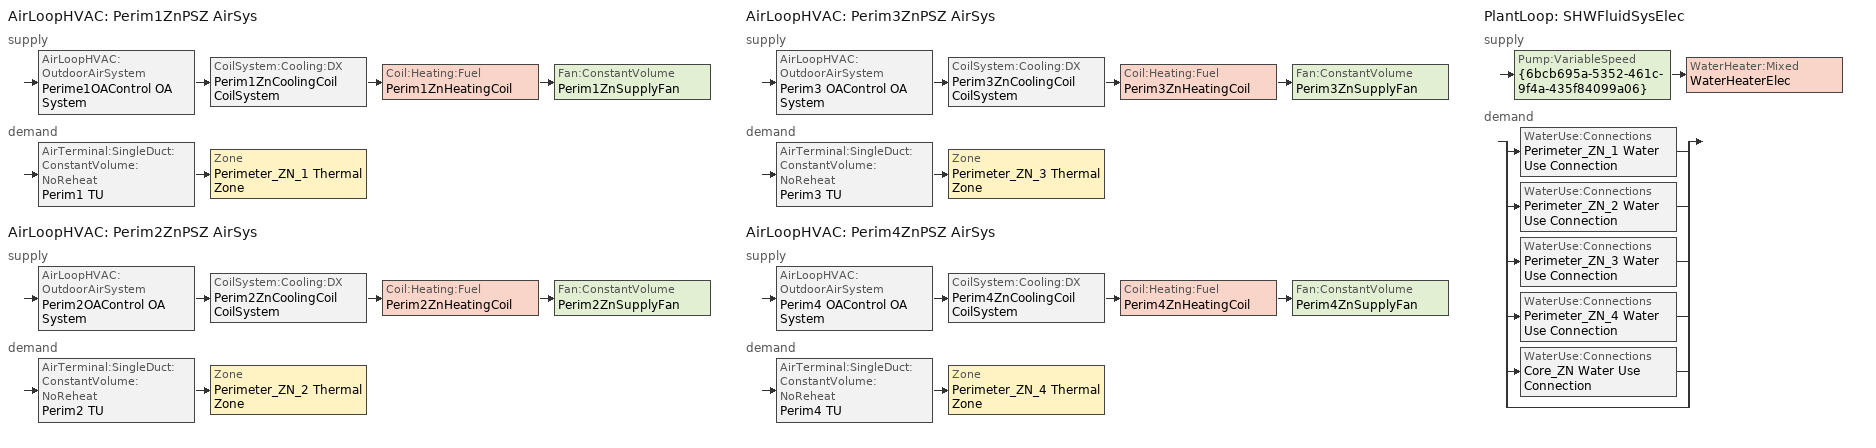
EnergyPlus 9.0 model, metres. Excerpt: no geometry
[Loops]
AirLoopHVAC 'Perim1ZnPSZ AirSys'
 supply: AirLoopHVAC:OutdoorAirSystem 'Perime1OAControl OA System' > CoilSystem:Cooling:DX 'Perim1ZnCoolingCoil CoilSystem' > Coil:Heating:Fuel 'Perim1ZnHeatingCoil' > Fan:ConstantVolume 'Perim1ZnSupplyFan'
 demand: AirTerminal:SingleDuct:ConstantVolume:NoReheat 'Perim1 TU' > Zone 'Perimeter_ZN_1 Thermal Zone'
AirLoopHVAC 'Perim2ZnPSZ AirSys'
 supply: AirLoopHVAC:OutdoorAirSystem 'Perim2OAControl OA System' > CoilSystem:Cooling:DX 'Perim2ZnCoolingCoil CoilSystem' > Coil:Heating:Fuel 'Perim2ZnHeatingCoil' > Fan:ConstantVolume 'Perim2ZnSupplyFan'
 demand: AirTerminal:SingleDuct:ConstantVolume:NoReheat 'Perim2 TU' > Zone 'Perimeter_ZN_2 Thermal Zone'
AirLoopHVAC 'Perim3ZnPSZ AirSys'
 supply: AirLoopHVAC:OutdoorAirSystem 'Perim3 OAControl OA System' > CoilSystem:Cooling:DX 'Perim3ZnCoolingCoil CoilSystem' > Coil:Heating:Fuel 'Perim3ZnHeatingCoil' > Fan:ConstantVolume 'Perim3ZnSupplyFan'
 demand: AirTerminal:SingleDuct:ConstantVolume:NoReheat 'Perim3 TU' > Zone 'Perimeter_ZN_3 Thermal Zone'
AirLoopHVAC 'Perim4ZnPSZ AirSys'
 supply: AirLoopHVAC:OutdoorAirSystem 'Perim4 OAControl OA System' > CoilSystem:Cooling:DX 'Perim4ZnCoolingCoil CoilSystem' > Coil:Heating:Fuel 'Perim4ZnHeatingCoil' > Fan:ConstantVolume 'Perim4ZnSupplyFan'
 demand: AirTerminal:SingleDuct:ConstantVolume:NoReheat 'Perim4 TU' > Zone 'Perimeter_ZN_4 Thermal Zone'
PlantLoop 'SHWFluidSysElec'
 supply: Pump:VariableSpeed '{6bcb695a-5352-461c-9f4a-435f84099a06}' > WaterHeater:Mixed 'WaterHeaterElec'
 demand: split
  | WaterUse:Connections 'Perimeter_ZN_1 Water Use Connection'
  | WaterUse:Connections 'Perimeter_ZN_2 Water Use Connection'
  | WaterUse:Connections 'Perimeter_ZN_3 Water Use Connection'
  | WaterUse:Connections 'Perimeter_ZN_4 Water Use Connection'
  | WaterUse:Connections 'Core_ZN Water Use Connection'
  | bypass
[ZoneControl:Thermostat] Control Object Type 1=ThermostatSetpoint:DualSetpoint
Name | Zone or ZoneList | Control Type Schedule | Control Name 1
Perimeter_ZN_1 Thermal Zone Thermostat | Perimeter_ZN_1 Thermal Zone | Perimeter_ZN_1 Thermal Zone Thermostat Schedule | Perimeter_ZN_1 Thermal Zone Thermostat
Perimeter_ZN_2 Thermal Zone Thermostat | Perimeter_ZN_2 Thermal Zone | Perimeter_ZN_2 Thermal Zone Thermostat Schedule | Perimeter_ZN_2 Thermal Zone Thermostat
Perimeter_ZN_3 Thermal Zone Thermostat | Perimeter_ZN_3 Thermal Zone | Perimeter_ZN_3 Thermal Zone Thermostat Schedule | Perimeter_ZN_3 Thermal Zone Thermostat
Perimeter_ZN_4 Thermal Zone Thermostat | Perimeter_ZN_4 Thermal Zone | Perimeter_ZN_4 Thermal Zone Thermostat Schedule | Perimeter_ZN_4 Thermal Zone Thermostat
[ThermostatSetpoint:DualSetpoint] Heating Setpoint Temperature Schedule=OfficeHtgSetpt; Cooling Setpoint Temperature Schedule=OfficeClgSetpt
Perimeter_ZN_1 Thermal Zone Thermostat; Perimeter_ZN_2 Thermal Zone Thermostat; Perimeter_ZN_3 Thermal Zone Thermostat; Perimeter_ZN_4 Thermal Zone Thermostat
[Coil:Cooling:DX:SingleSpeed] Availability Schedule=Always On Discrete; Gross Rated Total Cooling Capacity {W}=Autosize; Gross Rated Sensible Heat Ratio=Autosize; Gross Rated Cooling COP {W/W}=3.84759; Rated Air Flow Rate {m3/s}=Autosize; Rated Evaporator Fan Power Per Volume Flow Rate {W/(m3/s)}=773.3; Total Cooling Capacity Function of Temperature Curve=CoilClgDXQRatio_fTwbToadbSI; Total Cooling Capacity Function of Flow Fraction Curve=CoilClgDXSnglQRatio_fCFMRatio; Energy Input Ratio Function of Flow Fraction Curve=CoilClgDXSnglEIRRatio_fCFMRatio; Part Load Fraction Correlation Curve=CoilClgDXSEEREIRRatio_fQFrac; Condenser Type=AirCooled; Evaporative Condenser Effectiveness=0; Evaporative Condenser Air Flow Rate {m3/s}=Autosize; Evaporative Condenser Pump Rated Power Consumption {W}=Autosize; Crankcase Heater Capacity {W}=0; Maximum Outdoor Dry-Bulb Temperature for Crankcase Heater Operation {C}=0; Basin Heater Capacity {W/K}=0; Basin Heater Setpoint Temperature {C}=10
Name | Energy Input Ratio Function of Temperature Curve
Perim1ZnCoolingCoil | CoilClgDXSEEREIR_fTwbToadbSI
Perim2ZnCoolingCoil | CoilClgDXSEEREIR_fTwbToadbSI-2
Perim3ZnCoolingCoil | CoilClgDXSEEREIR_fTwbToadbSI-3
Perim4ZnCoolingCoil | CoilClgDXSEEREIR_fTwbToadbSI-4
[Zone equipment]
Perimeter_ZN_1 Thermal Zone: Perim1 TU
Perimeter_ZN_2 Thermal Zone: Perim2 TU
Perimeter_ZN_3 Thermal Zone: Perim3 TU
Perimeter_ZN_4 Thermal Zone: Perim4 TU
[Sizing:Zone] Zone Cooling Design Supply Air Temperature Input Method=TemperatureDifference; Zone Cooling Design Supply Air Temperature {C}=14; Zone Cooling Design Supply Air Temperature Difference {deltaC}=11.1111; Zone Heating Design Supply Air Temperature Input Method=TemperatureDifference; Zone Heating Design Supply Air Temperature {C}=40; Zone Heating Design Supply Air Temperature Difference {deltaC}=13.8889; Zone Cooling Design Supply Air Humidity Ratio {kgWater/kgDryAir}=0.0085; Zone Heating Design Supply Air Humidity Ratio {kgWater/kgDryAir}=0.008; Zone Heating Sizing Factor=1; Zone Cooling Sizing Factor=1; Cooling Design Air Flow Method=DesignDay; Cooling Design Air Flow Rate {m3/s}=0; Cooling Minimum Air Flow per Zone Floor Area {m3/s-m2}=0; Cooling Minimum Air Flow {m3/s}=0; Cooling Minimum Air Flow Fraction=0; Heating Design Air Flow Method=DesignDayWithLimit; Heating Design Air Flow Rate {m3/s}=0; Heating Maximum Air Flow per Zone Floor Area {m3/s-m2}=0; Heating Maximum Air Flow {m3/s}=0; Heating Maximum Air Flow Fraction=1; Account for Dedicated Outdoor Air System=No
Name | Design Specification Outdoor Air Object | Design Specification Zone Air Distribution Object
Perimeter_ZN_1 Thermal Zone | Perimeter_ZN_1 Thermal Zone Design Specification Outdoor Air | Perimeter_ZN_1 Thermal Zone Design Spec Zone Air Dist
Perimeter_ZN_2 Thermal Zone | Perimeter_ZN_2 Thermal Zone Design Specification Outdoor Air | Perimeter_ZN_2 Thermal Zone Design Spec Zone Air Dist
Perimeter_ZN_3 Thermal Zone | Perimeter_ZN_3 Thermal Zone Design Specification Outdoor Air | Perimeter_ZN_3 Thermal Zone Design Spec Zone Air Dist
Perimeter_ZN_4 Thermal Zone | Perimeter_ZN_4 Thermal Zone Design Specification Outdoor Air | Perimeter_ZN_4 Thermal Zone Design Spec Zone Air Dist
[DesignSpecification:ZoneAirDistribution] Zone Air Distribution Effectiveness in Cooling Mode=1; Zone Air Distribution Effectiveness in Heating Mode=1
Perimeter_ZN_1 Thermal Zone Design Spec Zone Air Dist; Perimeter_ZN_2 Thermal Zone Design Spec Zone Air Dist; Perimeter_ZN_3 Thermal Zone Design Spec Zone Air Dist; Perimeter_ZN_4 Thermal Zone Design Spec Zone Air Dist
[DesignSpecification:OutdoorAir] Outdoor Air Method=Maximum; Outdoor Air Flow per Person {m3/s-person}=0; Outdoor Air Flow per Zone Floor Area {m3/s-m2}=0.000762; Outdoor Air Flow per Zone {m3/s}=0; Outdoor Air Flow Air Changes per Hour {1/hr}=0
Perimeter_ZN_1 Thermal Zone Design Specification Outdoor Air; Perimeter_ZN_2 Thermal Zone Design Specification Outdoor Air; Perimeter_ZN_3 Thermal Zone Design Specification Outdoor Air; Perimeter_ZN_4 Thermal Zone Design Specification Outdoor Air
[AirTerminal:SingleDuct:ConstantVolume:NoReheat] Availability Schedule=Always On; Maximum Air Flow Rate {m3/s}=AutoSize
Perim1 TU; Perim2 TU; Perim3 TU; Perim4 TU
[Controller:MechanicalVentilation] Demand Controlled Ventilation=No; System Outdoor Air Method=ZoneSum
Name | Availability Schedule | Zone Name 1 | Design Specification Outdoor Air Object Name 1 | Design Specification Zone Air Distribution Object Name 1
Perime1OAControl Mech Vent Controller | Perime1OAControl Schedule | Perimeter_ZN_1 Thermal Zone | Perimeter_ZN_1 Thermal Zone Design Specification Outdoor Air | Perimeter_ZN_1 Thermal Zone Design Spec Zone Air Dist
Perim2OAControl Mech Vent Controller | Perim2OAControl Schedule | Perimeter_ZN_2 Thermal Zone | Perimeter_ZN_2 Thermal Zone Design Specification Outdoor Air | Perimeter_ZN_2 Thermal Zone Design Spec Zone Air Dist
Perim3 OAControl Mech Vent Controller | Perim3 OAControl Schedule | Perimeter_ZN_3 Thermal Zone | Perimeter_ZN_3 Thermal Zone Design Specification Outdoor Air | Perimeter_ZN_3 Thermal Zone Design Spec Zone Air Dist
Perim4 OAControl Mech Vent Controller | Perim4 OAControl Schedule | Perimeter_ZN_4 Thermal Zone | Perimeter_ZN_4 Thermal Zone Design Specification Outdoor Air | Perimeter_ZN_4 Thermal Zone Design Spec Zone Air Dist
[AirLoopHVAC] Design Supply Air Flow Rate {m3/s}=AutoSize
Perim1ZnPSZ AirSys; Perim2ZnPSZ AirSys; Perim3ZnPSZ AirSys; Perim4ZnPSZ AirSys
[Sizing:System] Type of Load to Size On=Sensible; Design Outdoor Air Flow Rate {m3/s}=Autosize; Central Heating Maximum System Air Flow Ratio=1; Preheat Design Temperature {C}=5.68434e-14; Preheat Design Humidity Ratio {kgWater/kgDryAir}=0; Precool Design Temperature {C}=5.68434e-14; Precool Design Humidity Ratio {kgWater/kgDryAir}=0; Central Cooling Design Supply Air Temperature {C}=12.7778; Central Heating Design Supply Air Temperature {C}=35; Type of Zone Sum to Use=NonCoincident; 100% Outdoor Air in Cooling=No; 100% Outdoor Air in Heating=No; Central Cooling Design Supply Air Humidity Ratio {kgWater/kgDryAir}=0.0085; Central Heating Design Supply Air Humidity Ratio {kgWater/kgDryAir}=0.008; Cooling Supply Air Flow Rate Method=DesignDay; Cooling Supply Air Flow Rate {m3/s}=0; Cooling Supply Air Flow Rate Per Floor Area {m3/s-m2}=0.00996765; Cooling Fraction of Autosized Cooling Supply Air Flow Rate=1; Cooling Supply Air Flow Rate Per Unit Cooling Capacity {m3/s-W}=3.94755e-05; Heating Supply Air Flow Rate Method=DesignDay; Heating Supply Air Flow Rate {m3/s}=0; Heating Supply Air Flow Rate Per Floor Area {m3/s-m2}=0.00996765; Heating Fraction of Autosized Heating Supply Air Flow Rate=1; Heating Fraction of Autosized Cooling Supply Air Flow Rate=1; Heating Supply Air Flow Rate Per Unit Heating Capacity {m3/s-W}=3.15882e-05; System Outdoor Air Method=ZoneSum; Zone Maximum Outdoor Air Fraction=1; Cooling Design Capacity Method=CoolingDesignCapacity; Cooling Design Capacity {W}=Autosize; Cooling Design Capacity Per Floor Area {W/m2}=234.7; Fraction of Autosized Cooling Design Capacity=1; Heating Design Capacity Method=HeatingDesignCapacity; Heating Design Capacity {W}=Autosize; Heating Design Capacity Per Floor Area {W/m2}=157; Fraction of Autosized Heating Design Capacity=1; Central Cooling Capacity Control Method=OnOff
Perim1ZnPSZ AirSys; Perim2ZnPSZ AirSys; Perim3ZnPSZ AirSys; Perim4ZnPSZ AirSys
[AvailabilityManager:NightCycle] Applicability Schedule=Always On Discrete; Fan Schedule=OfficeHVACAvail; Control Type=CycleOnControlZone; Thermostat Tolerance {deltaC}=1.11111; Cycling Run Time Control Type=ThermostatWithMinimumRunTime; Cycling Run Time {s}=900
Name | Control Zone or Zone List
Availability Manager Night Cycle 1 | Perimeter_ZN_1 Thermal Zone
Availability Manager Night Cycle 2 | Perimeter_ZN_2 Thermal Zone
Availability Manager Night Cycle 3 | Perimeter_ZN_3 Thermal Zone
Availability Manager Night Cycle 4 | Perimeter_ZN_4 Thermal Zone
[Controller:OutdoorAir] Minimum Outdoor Air Flow Rate {m3/s}=0; Maximum Outdoor Air Flow Rate {m3/s}=Autosize; Economizer Control Type=NoEconomizer; Economizer Control Action Type=ModulateFlow; Economizer Maximum Limit Enthalpy {J/kg}=64000; Lockout Type=NoLockout; Minimum Limit Type=FixedMinimum; High Humidity Control=No; Control High Indoor Humidity Based on Outdoor Humidity Ratio=Yes; Heat Recovery Bypass Control Type=BypassWhenWithinEconomizerLimits
Name | Minimum Outdoor Air Schedule | Mechanical Ventilation Controller
Perime1OAControl | Perime1OAControl Schedule | Perime1OAControl Mech Vent Controller
Perim2OAControl | Perim2OAControl Schedule | Perim2OAControl Mech Vent Controller
Perim3 OAControl | Perim3 OAControl Schedule | Perim3 OAControl Mech Vent Controller
Perim4 OAControl | Perim4 OAControl Schedule | Perim4 OAControl Mech Vent Controller
[SetpointManager:MixedAir] Control Variable=Temperature
Name | Setpoint Node or NodeList
Perime1OAControl OA System Mixed Air Node OS Default SPM | Perime1OAControl OA System Mixed Air Node
Perim1ZnCoolingCoil Outlet Node OS Default SPM | Perim1ZnCoolingCoil Outlet Node
Perim1ZnHeatingCoil Outlet Node OS Default SPM | Perim1ZnHeatingCoil Outlet Node
Perim2OAControl OA System Mixed Air Node OS Default SPM | Perim2OAControl OA System Mixed Air Node
Perim2ZnCoolingCoil Outlet Node OS Default SPM | Perim2ZnCoolingCoil Outlet Node
Perim2ZnHeatingCoil Outlet Node OS Default SPM | Perim2ZnHeatingCoil Outlet Node
Perim3 OAControl OA System Mixed Air Node OS Default SPM | Perim3 OAControl OA System Mixed Air Node
Perim3ZnCoolingCoil Outlet Node OS Default SPM | Perim3ZnCoolingCoil Outlet Node
Perim3ZnHeatingCoil Outlet Node OS Default SPM | Perim3ZnHeatingCoil Outlet Node
Perim4 OAControl OA System Mixed Air Node OS Default SPM | Perim4 OAControl OA System Mixed Air Node
Perim4ZnCoolingCoil Outlet Node OS Default SPM | Perim4ZnCoolingCoil Outlet Node
Perim4ZnHeatingCoil Outlet Node OS Default SPM | Perim4ZnHeatingCoil Outlet Node
[CoilSystem:Cooling:DX] Availability Schedule=Always On Discrete
Name | Cooling Coil
Perim1ZnCoolingCoil CoilSystem | Perim1ZnCoolingCoil
Perim2ZnCoolingCoil CoilSystem | Perim2ZnCoolingCoil
Perim3ZnCoolingCoil CoilSystem | Perim3ZnCoolingCoil
Perim4ZnCoolingCoil CoilSystem | Perim4ZnCoolingCoil
[Coil:Heating:Fuel] Availability Schedule=Always On; Fuel Type=NaturalGas; Burner Efficiency=0.810316; Nominal Capacity {W}=AutoSize; Parasitic Electric Load {W}=0; Part Load Fraction Correlation Curve=CoilHtgFurnFIRRatio_fQRatio; Parasitic Fuel Load {W}=0
Perim1ZnHeatingCoil; Perim2ZnHeatingCoil; Perim3ZnHeatingCoil; Perim4ZnHeatingCoil
[Fan:ConstantVolume] Availability Schedule=OfficeHVACAvail; Pressure Rise {Pa}=965.748; Maximum Flow Rate {m3/s}=AutoSize; Motor In Airstream Fraction=1
Name | Fan Total Efficiency | Motor Efficiency
Perim1ZnSupplyFan | 0.56225 | 0.865
Perim2ZnSupplyFan; Perim3ZnSupplyFan; Perim4ZnSupplyFan | 0.55575 | 0.855
[SetpointManager:SingleZone:Reheat] Control Variable=Temperature; Minimum Supply Air Temperature {C}=-99; Maximum Supply Air Temperature {C}=99
Name | Control Zone | Setpoint Node or NodeList
Setpoint Manager Single Zone Reheat 1 | Perimeter_ZN_1 Thermal Zone | Perim1ZnSupplyFan Outlet Node
Setpoint Manager Single Zone Reheat 2 | Perimeter_ZN_2 Thermal Zone | Perim2ZnSupplyFan Outlet Node
Setpoint Manager Single Zone Reheat 3 | Perimeter_ZN_3 Thermal Zone | Perim3ZnSupplyFan Outlet Node
Setpoint Manager Single Zone Reheat 4 | Perimeter_ZN_4 Thermal Zone | Perim4ZnSupplyFan Outlet Node
[PlantLoop]
SHWFluidSysElec: Fluid Type=Water; Plant Equipment Operation Scheme=SHWFluidSysElec Operation Schemes; Maximum Loop Temperature {C}=100; Minimum Loop Temperature {C}=0; Maximum Loop Flow Rate {m3/s}=Autosize; Minimum Loop Flow Rate {m3/s}=0; Plant Loop Volume {m3}=Autocalculate; Load Distribution Scheme=Optimal; Plant Loop Demand Calculation Scheme=SingleSetpoint
[Sizing:Plant]
SHWFluidSysElec: Loop Type=Heating; Design Loop Exit Temperature {C}=57.2222; Loop Design Temperature Difference {deltaC}=44.4444; Sizing Option=NonCoincident; Zone Timesteps in Averaging Window=1; Coincident Sizing Factor Mode=None
[Pump:VariableSpeed]
{6bcb695a-5352-461c-9f4a-435f84099a06}: Design Maximum Flow Rate {m3/s}=Autosize; Design Pump Head {Pa}=0; Design Power Consumption {W}=Autosize; Motor Efficiency=0.9; Fraction of Motor Inefficiencies to Fluid Stream=0; Coefficient 1 of the Part Load Performance Curve=0; Coefficient 2 of the Part Load Performance Curve=1; Coefficient 3 of the Part Load Performance Curve=0; Coefficient 4 of the Part Load Performance Curve=0; Design Minimum Flow Rate {m3/s}=0; Pump Control Type=Intermittent; Skin Loss Radiative Fraction=0.5; Design Power Sizing Method=PowerPerFlowPerPressure; Design Electric Power per Unit Flow Rate {W/(m3/s)}=348701.1; Design Shaft Power per Unit Flow Rate per Unit Head=1.28205; Design Minimum Flow Rate Fraction=0
[WaterHeater:Mixed]
WaterHeaterElec: Tank Volume {m3}=0.113562; Setpoint Temperature Schedule=WaterHeaterElec Setpoint Temp; Deadband Temperature Difference {deltaC}=2; Maximum Temperature Limit {C}=82.22; Heater Control Type=Cycle; Heater Maximum Capacity {W}=8743.98; Heater Ignition Minimum Flow Rate {m3/s}=0; Heater Ignition Delay {s}=0; Heater Fuel Type=Electricity; Heater Thermal Efficiency=0.99; Off Cycle Parasitic Fuel Consumption Rate {W}=20; Off Cycle Parasitic Heat Fraction to Tank=0.8; On Cycle Parasitic Fuel Consumption Rate {W}=0; On Cycle Parasitic Heat Fraction to Tank=0; Ambient Temperature Indicator=Schedule; Ambient Temperature Schedule=WaterHeaterElec Ambient Temperature; Off Cycle Loss Coefficient to Ambient Temperature {W/K}=0.686594; Off Cycle Loss Fraction to Zone=1; On Cycle Loss Coefficient to Ambient Temperature {W/K}=6; On Cycle Loss Fraction to Zone=1; Use Side Effectiveness=1; Source Side Effectiveness=1; Use Side Design Flow Rate {m3/s}=Autosize; Source Side Design Flow Rate {m3/s}=Autosize; Indirect Water Heating Recovery Time {hr}=1.5; Source Side Flow Control Mode=IndirectHeatPrimarySetpoint
[WaterUse:Connections]
Name | Water Use Equipment Name 1
Perimeter_ZN_1 Water Use Connection | Perimeter_ZN_1 Water Use Equipment
Perimeter_ZN_2 Water Use Connection | Perimeter_ZN_2 Water Use Equipment
Perimeter_ZN_3 Water Use Connection | Perimeter_ZN_3 Water Use Equipment
Perimeter_ZN_4 Water Use Connection | Perimeter_ZN_4 Water Use Equipment
Core_ZN Water Use Connection | Core_ZN Water Use Equipment
[WaterUse:Equipment] Flow Rate Fraction Schedule=OfficeServiceHotWater
Name | Peak Flow Rate {m3/s} | Target Temperature Schedule
Perimeter_ZN_1 Water Use Equipment | 1.15565e-06 | Perimeter_ZN_1 Target SHW Temp
Perimeter_ZN_2 Water Use Equipment | 6.85549e-07 | Perimeter_ZN_2 Target SHW Temp
Perimeter_ZN_3 Water Use Equipment | 1.15565e-06 | Perimeter_ZN_3 Target SHW Temp
Perimeter_ZN_4 Water Use Equipment | 6.85549e-07 | Perimeter_ZN_4 Target SHW Temp
Core_ZN Water Use Equipment | 1.52448e-06 | Core_ZN Target SHW Temp
[PlantEquipmentOperationSchemes]
SHWFluidSysElec Operation Schemes: Control Scheme Object Type 1=PlantEquipmentOperation:HeatingLoad; Control Scheme Name 1=SHWFluidSysElec Heating Operation Scheme; Control Scheme Schedule Name 1=Always On Discrete
[PlantEquipmentOperation:HeatingLoad]
SHWFluidSysElec Heating Operation Scheme: Load Range Lower Limit 1 {W}=0; Load Range Upper Limit 1 {W}=1000000000; Range Equipment List Name 1=SHWFluidSysElec Heating Equipment List
[PlantEquipmentList]
SHWFluidSysElec Heating Equipment List: WaterHeater:Mixed, WaterHeaterElec
[SetpointManager:Scheduled]
{5cd21ec6-1cd4-470c-99ac-2d027870c7f7}: Control Variable=Temperature; Schedule=SHWFluidSysElec Supply Temp Schedule; Setpoint Node or NodeList=SHWFluidSysElec Supply Mixer Outlet Node
[Schedule:Year]
OfficeHtgSetpt: OfficeHtgSetptWk, 1, 1, 12, 31
OfficeClgSetpt: OfficeClgSetptWk, 1, 1, 12, 31
OfficeHVACAvail: OfficeHVACAvailWk, 1, 1, 12, 31
Always On: Always On Week Rule - Jan1-Dec31, 1, 1, 12, 31
Perime1OAControl Schedule: Perime1OAControl Schedule Week 1, 1, 1, 12, 31
Perim2OAControl Schedule: Perim2OAControl Schedule Week 1, 1, 1, 12, 31
Perim3 OAControl Schedule: Perim3 OAControl Schedule Week 1, 1, 1, 12, 31
Perim4 OAControl Schedule: Perim4 OAControl Schedule Week 1, 1, 1, 12, 31
OfficeServiceHotWater: OfficeServiceHotWaterWk, 1, 1, 12, 31
Core_ZN Target SHW Temp: Core_ZN Target SHW Temp Week Rule - Jan1-Dec31, 1, 1, 12, 31
Perimeter_ZN_1 Target SHW Temp: Perimeter_ZN_1 Target SHW Temp Week Rule - Jan1-Dec31, 1, 1, 12, 31
Perimeter_ZN_2 Target SHW Temp: Perimeter_ZN_2 Target SHW Temp Week Rule - Jan1-Dec31, 1, 1, 12, 31
Perimeter_ZN_3 Target SHW Temp: Perimeter_ZN_3 Target SHW Temp Week Rule - Jan1-Dec31, 1, 1, 12, 31
Perimeter_ZN_4 Target SHW Temp: Perimeter_ZN_4 Target SHW Temp Week Rule - Jan1-Dec31, 1, 1, 12, 31
SHWFluidSysElec Supply Temp Schedule: SHWFluidSysElec Supply Temp Schedule Week Rule - Jan1-Dec31, 1, 1, 12, 31
WaterHeaterElec Ambient Temperature: WaterHeaterElec Ambient Temperature Week Rule - Jan1-Dec31, 1, 1, 12, 31
WaterHeaterElec Setpoint Temp: WaterHeaterElec Setpoint Temp Week Rule - Jan1-Dec31, 1, 1, 12, 31
[Schedule:Week:Daily]
OfficeHtgSetptWk: OfficeHtgSetptSun, OfficeHtgSetptWD, OfficeHtgSetptWD, OfficeHtgSetptWD, OfficeHtgSetptWD, OfficeHtgSetptWD, OfficeHtgSetptSat, OfficeHtgSetptSun, OfficeHtgSetptWD, OfficeHtgSetptWD, OfficeHtgSetptSun, OfficeHtgSetptSun
OfficeClgSetptWk: OfficeClgSetptSun, OfficeClgSetptWD, OfficeClgSetptWD, OfficeClgSetptWD, OfficeClgSetptWD, OfficeClgSetptWD, OfficeClgSetptSat, OfficeClgSetptSun, OfficeClgSetptWD, OfficeClgSetptWD, OfficeClgSetptSun, OfficeClgSetptSun
OfficeHVACAvailWk: OfficeHVACAvailSun, OfficeHVACAvailWD, OfficeHVACAvailWD, OfficeHVACAvailWD, OfficeHVACAvailWD, OfficeHVACAvailWD, OfficeHVACAvailSat, OfficeHVACAvailSun, AllOnHVACAvailDay, AllOnHVACAvailDay, OfficeHVACAvailSun, OfficeHVACAvailSun
Always On Week Rule - Jan1-Dec31: Schedule Day 1, Schedule Day 1, Schedule Day 1, Schedule Day 1, Schedule Day 1, Schedule Day 1, Schedule Day 1, Schedule Day 1, Schedule Day 1, Schedule Day 1, Schedule Day 1, Schedule Day 1
Perime1OAControl Schedule Week 1: Perime1OAControl Schedule Week 1 Sunday, Perime1OAControl Schedule Week 1 Monday, Perime1OAControl Schedule Week 1 Tuesday, Perime1OAControl Schedule Week 1 Wednesday, Perime1OAControl Schedule Week 1 Thursday, Perime1OAControl Schedule Week 1 Friday, Perime1OAControl Schedule Week 1 Saturday, Perime1OAControl Schedule Week 1 Holiday, Perime1OAControl Schedule Week 1 Summer, Perime1OAControl Schedule Week 1 Winter, Perime1OAControl Schedule Week 1 Custom 1, Perime1OAControl Schedule Week 1 Custom 2
Perim2OAControl Schedule Week 1: Perim2OAControl Schedule Week 1 Sunday, Perim2OAControl Schedule Week 1 Monday, Perim2OAControl Schedule Week 1 Tuesday, Perim2OAControl Schedule Week 1 Wednesday, Perim2OAControl Schedule Week 1 Thursday, Perim2OAControl Schedule Week 1 Friday, Perim2OAControl Schedule Week 1 Saturday, Perim2OAControl Schedule Week 1 Holiday, Perim2OAControl Schedule Week 1 Summer, Perim2OAControl Schedule Week 1 Winter, Perim2OAControl Schedule Week 1 Custom 1, Perim2OAControl Schedule Week 1 Custom 2
Perim3 OAControl Schedule Week 1: Perim3 OAControl Schedule Week 1 Sunday, Perim3 OAControl Schedule Week 1 Monday, Perim3 OAControl Schedule Week 1 Tuesday, Perim3 OAControl Schedule Week 1 Wednesday, Perim3 OAControl Schedule Week 1 Thursday, Perim3 OAControl Schedule Week 1 Friday, Perim3 OAControl Schedule Week 1 Saturday, Perim3 OAControl Schedule Week 1 Holiday, Perim3 OAControl Schedule Week 1 Summer, Perim3 OAControl Schedule Week 1 Winter, Perim3 OAControl Schedule Week 1 Custom 1, Perim3 OAControl Schedule Week 1 Custom 2
Perim4 OAControl Schedule Week 1: Perim4 OAControl Schedule Week 1 Sunday, Perim4 OAControl Schedule Week 1 Monday, Perim4 OAControl Schedule Week 1 Tuesday, Perim4 OAControl Schedule Week 1 Wednesday, Perim4 OAControl Schedule Week 1 Thursday, Perim4 OAControl Schedule Week 1 Friday, Perim4 OAControl Schedule Week 1 Saturday, Perim4 OAControl Schedule Week 1 Holiday, Perim4 OAControl Schedule Week 1 Summer, Perim4 OAControl Schedule Week 1 Winter, Perim4 OAControl Schedule Week 1 Custom 1, Perim4 OAControl Schedule Week 1 Custom 2
OfficeServiceHotWaterWk: OfficeServiceHotWaterSun, OfficeServiceHotWaterWD, OfficeServiceHotWaterWD, OfficeServiceHotWaterWD, OfficeServiceHotWaterWD, OfficeServiceHotWaterWD, OfficeServiceHotWaterSat, OfficeServiceHotWaterSun, OnDay, OffDay, OfficeServiceHotWaterSun, OfficeServiceHotWaterSun
Core_ZN Target SHW Temp Week Rule - Jan1-Dec31: {68010e0f-0459-43a8-8732-2a3e0f7bbcfb}, {68010e0f-0459-43a8-8732-2a3e0f7bbcfb}, {68010e0f-0459-43a8-8732-2a3e0f7bbcfb}, {68010e0f-0459-43a8-8732-2a3e0f7bbcfb}, {68010e0f-0459-43a8-8732-2a3e0f7bbcfb}, {68010e0f-0459-43a8-8732-2a3e0f7bbcfb}, {68010e0f-0459-43a8-8732-2a3e0f7bbcfb}, {68010e0f-0459-43a8-8732-2a3e0f7bbcfb}, {68010e0f-0459-43a8-8732-2a3e0f7bbcfb}, {68010e0f-0459-43a8-8732-2a3e0f7bbcfb}, {68010e0f-0459-43a8-8732-2a3e0f7bbcfb}, {68010e0f-0459-43a8-8732-2a3e0f7bbcfb}
Perimeter_ZN_1 Target SHW Temp Week Rule - Jan1-Dec31: {bc43c7ac-691b-4aa9-be5e-67f076605dcc}, {bc43c7ac-691b-4aa9-be5e-67f076605dcc}, {bc43c7ac-691b-4aa9-be5e-67f076605dcc}, {bc43c7ac-691b-4aa9-be5e-67f076605dcc}, {bc43c7ac-691b-4aa9-be5e-67f076605dcc}, {bc43c7ac-691b-4aa9-be5e-67f076605dcc}, {bc43c7ac-691b-4aa9-be5e-67f076605dcc}, {bc43c7ac-691b-4aa9-be5e-67f076605dcc}, {bc43c7ac-691b-4aa9-be5e-67f076605dcc}, {bc43c7ac-691b-4aa9-be5e-67f076605dcc}, {bc43c7ac-691b-4aa9-be5e-67f076605dcc}, {bc43c7ac-691b-4aa9-be5e-67f076605dcc}
Perimeter_ZN_2 Target SHW Temp Week Rule - Jan1-Dec31: {981c0d1d-259a-4a9e-b7e6-fd2574b948b9}, {981c0d1d-259a-4a9e-b7e6-fd2574b948b9}, {981c0d1d-259a-4a9e-b7e6-fd2574b948b9}, {981c0d1d-259a-4a9e-b7e6-fd2574b948b9}, {981c0d1d-259a-4a9e-b7e6-fd2574b948b9}, {981c0d1d-259a-4a9e-b7e6-fd2574b948b9}, {981c0d1d-259a-4a9e-b7e6-fd2574b948b9}, {981c0d1d-259a-4a9e-b7e6-fd2574b948b9}, {981c0d1d-259a-4a9e-b7e6-fd2574b948b9}, {981c0d1d-259a-4a9e-b7e6-fd2574b948b9}, {981c0d1d-259a-4a9e-b7e6-fd2574b948b9}, {981c0d1d-259a-4a9e-b7e6-fd2574b948b9}
Perimeter_ZN_3 Target SHW Temp Week Rule - Jan1-Dec31: {2b197f5d-b791-4f3b-a7ed-ac8296c5d2fc}, {2b197f5d-b791-4f3b-a7ed-ac8296c5d2fc}, {2b197f5d-b791-4f3b-a7ed-ac8296c5d2fc}, {2b197f5d-b791-4f3b-a7ed-ac8296c5d2fc}, {2b197f5d-b791-4f3b-a7ed-ac8296c5d2fc}, {2b197f5d-b791-4f3b-a7ed-ac8296c5d2fc}, {2b197f5d-b791-4f3b-a7ed-ac8296c5d2fc}, {2b197f5d-b791-4f3b-a7ed-ac8296c5d2fc}, {2b197f5d-b791-4f3b-a7ed-ac8296c5d2fc}, {2b197f5d-b791-4f3b-a7ed-ac8296c5d2fc}, {2b197f5d-b791-4f3b-a7ed-ac8296c5d2fc}, {2b197f5d-b791-4f3b-a7ed-ac8296c5d2fc}
Perimeter_ZN_4 Target SHW Temp Week Rule - Jan1-Dec31: {ce4f85a9-ea63-4f67-b4a8-662bb807cb90}, {ce4f85a9-ea63-4f67-b4a8-662bb807cb90}, {ce4f85a9-ea63-4f67-b4a8-662bb807cb90}, {ce4f85a9-ea63-4f67-b4a8-662bb807cb90}, {ce4f85a9-ea63-4f67-b4a8-662bb807cb90}, {ce4f85a9-ea63-4f67-b4a8-662bb807cb90}, {ce4f85a9-ea63-4f67-b4a8-662bb807cb90}, {ce4f85a9-ea63-4f67-b4a8-662bb807cb90}, {ce4f85a9-ea63-4f67-b4a8-662bb807cb90}, {ce4f85a9-ea63-4f67-b4a8-662bb807cb90}, {ce4f85a9-ea63-4f67-b4a8-662bb807cb90}, {ce4f85a9-ea63-4f67-b4a8-662bb807cb90}
SHWFluidSysElec Supply Temp Schedule Week Rule - Jan1-Dec31: {df1d0ee6-5634-495d-93be-dcee74424bbd}, {df1d0ee6-5634-495d-93be-dcee74424bbd}, {df1d0ee6-5634-495d-93be-dcee74424bbd}, {df1d0ee6-5634-495d-93be-dcee74424bbd}, {df1d0ee6-5634-495d-93be-dcee74424bbd}, {df1d0ee6-5634-495d-93be-dcee74424bbd}, {df1d0ee6-5634-495d-93be-dcee74424bbd}, {df1d0ee6-5634-495d-93be-dcee74424bbd}, {df1d0ee6-5634-495d-93be-dcee74424bbd}, {df1d0ee6-5634-495d-93be-dcee74424bbd}, {df1d0ee6-5634-495d-93be-dcee74424bbd}, {df1d0ee6-5634-495d-93be-dcee74424bbd}
WaterHeaterElec Ambient Temperature Week Rule - Jan1-Dec31: {2f9d3d01-d67c-419f-b309-4fb2165354e8}, {2f9d3d01-d67c-419f-b309-4fb2165354e8}, {2f9d3d01-d67c-419f-b309-4fb2165354e8}, {2f9d3d01-d67c-419f-b309-4fb2165354e8}, {2f9d3d01-d67c-419f-b309-4fb2165354e8}, {2f9d3d01-d67c-419f-b309-4fb2165354e8}, {2f9d3d01-d67c-419f-b309-4fb2165354e8}, {2f9d3d01-d67c-419f-b309-4fb2165354e8}, {2f9d3d01-d67c-419f-b309-4fb2165354e8}, {2f9d3d01-d67c-419f-b309-4fb2165354e8}, {2f9d3d01-d67c-419f-b309-4fb2165354e8}, {2f9d3d01-d67c-419f-b309-4fb2165354e8}
WaterHeaterElec Setpoint Temp Week Rule - Jan1-Dec31: {8a8541c5-46b9-44b9-8454-998d6c1bfab1}, {8a8541c5-46b9-44b9-8454-998d6c1bfab1}, {8a8541c5-46b9-44b9-8454-998d6c1bfab1}, {8a8541c5-46b9-44b9-8454-998d6c1bfab1}, {8a8541c5-46b9-44b9-8454-998d6c1bfab1}, {8a8541c5-46b9-44b9-8454-998d6c1bfab1}, {8a8541c5-46b9-44b9-8454-998d6c1bfab1}, {8a8541c5-46b9-44b9-8454-998d6c1bfab1}, {8a8541c5-46b9-44b9-8454-998d6c1bfab1}, {8a8541c5-46b9-44b9-8454-998d6c1bfab1}, {8a8541c5-46b9-44b9-8454-998d6c1bfab1}, {8a8541c5-46b9-44b9-8454-998d6c1bfab1}
[Schedule:Day:Interval]
OnDay; AllOnHVACAvailDay; Perime1OAControl Schedule Week 1 Summer; Perime1OAControl Schedule Week 1 Winter; Perim2OAControl Schedule Week 1 Summer; Perim2OAControl Schedule Week 1 Winter; Perim3 OAControl Schedule Week 1 Summer; Perim3 OAControl Schedule Week 1 Winter; Perim4 OAControl Schedule Week 1 Summer; Perim4 OAControl Schedule Week 1 Winter: No, 01:00, 1, 02:00, 1, 03:00, 1, 04:00, 1, 05:00, 1, 06:00, 1, 07:00, 1, 08:00, 1, 09:00, 1, 10:00, 1, 11:00, 1, 12:00, 1, 13:00, 1, 14:00, 1, 15:00, 1, 16:00, 1, 17:00, 1, 18:00, 1, 19:00, 1, 20:00, 1, 21:00, 1, 22:00, 1, 23:00, 1, 24:00, 1
OffDay: No, 01:00, 0, 02:00, 0, 03:00, 0, 04:00, 0, 05:00, 0, 06:00, 0, 07:00, 0, 08:00, 0, 09:00, 0, 10:00, 0, 11:00, 0, 12:00, 0, 13:00, 0, 14:00, 0, 15:00, 0, 16:00, 0, 17:00, 0, 18:00, 0, 19:00, 0, 20:00, 0, 21:00, 0, 22:00, 0, 23:00, 0, 24:00, 0
OfficeHtgSetptSun: No, 01:00, 15.5556, 02:00, 15.5556, 03:00, 15.5556, 04:00, 15.5556, 05:00, 15.5556, 06:00, 15.5556, 07:00, 15.5556, 08:00, 15.5556, 09:00, 15.5556, 10:00, 15.5556, 11:00, 15.5556, 12:00, 15.5556, 13:00, 15.5556, 14:00, 15.5556, 15:00, 15.5556, 16:00, 15.5556, 17:00, 15.5556, 18:00, 15.5556, 19:00, 15.5556, 20:00, 15.5556, 21:00, 15.5556, 22:00, 15.5556, 23:00, 15.5556, 24:00, 15.5556
OfficeHtgSetptWD: No, 01:00, 15.5556, 02:00, 15.5556, 03:00, 15.5556, 04:00, 15.5556, 05:00, 15.5556, 06:00, 21.1111, 07:00, 21.1111, 08:00, 21.1111, 09:00, 21.1111, 10:00, 21.1111, 11:00, 21.1111, 12:00, 21.1111, 13:00, 21.1111, 14:00, 21.1111, 15:00, 21.1111, 16:00, 21.1111, 17:00, 21.1111, 18:00, 21.1111, 19:00, 21.1111, 20:00, 21.1111, 21:00, 21.1111, 22:00, 21.1111, 23:00, 21.1111, 24:00, 21.1111
OfficeHtgSetptSat: No, 01:00, 15.5556, 02:00, 15.5556, 03:00, 15.5556, 04:00, 15.5556, 05:00, 15.5556, 06:00, 21.1111, 07:00, 21.1111, 08:00, 21.1111, 09:00, 21.1111, 10:00, 21.1111, 11:00, 21.1111, 12:00, 21.1111, 13:00, 21.1111, 14:00, 21.1111, 15:00, 21.1111, 16:00, 21.1111, 17:00, 21.1111, 18:00, 21.1111, 19:00, 21.1111, 20:00, 15.5556, 21:00, 15.5556, 22:00, 15.5556, 23:00, 15.5556, 24:00, 15.5556
OfficeClgSetptSun: No, 01:00, 29.4444, 02:00, 29.4444, 03:00, 29.4444, 04:00, 29.4444, 05:00, 29.4444, 06:00, 29.4444, 07:00, 29.4444, 08:00, 29.4444, 09:00, 29.4444, 10:00, 29.4444, 11:00, 29.4444, 12:00, 29.4444, 13:00, 29.4444, 14:00, 29.4444, 15:00, 29.4444, 16:00, 29.4444, 17:00, 29.4444, 18:00, 29.4444, 19:00, 29.4444, 20:00, 29.4444, 21:00, 29.4444, 22:00, 29.4444, 23:00, 29.4444, 24:00, 29.4444
OfficeClgSetptWD: No, 01:00, 29.4444, 02:00, 29.4444, 03:00, 29.4444, 04:00, 29.4444, 05:00, 29.4444, 06:00, 23.8889, 07:00, 23.8889, 08:00, 23.8889, 09:00, 23.8889, 10:00, 23.8889, 11:00, 23.8889, 12:00, 23.8889, 13:00, 23.8889, 14:00, 23.8889, 15:00, 23.8889, 16:00, 23.8889, 17:00, 23.8889, 18:00, 23.8889, 19:00, 23.8889, 20:00, 23.8889, 21:00, 23.8889, 22:00, 23.8889, 23:00, 23.8889, 24:00, 23.8889
OfficeClgSetptSat: No, 01:00, 29.4444, 02:00, 29.4444, 03:00, 29.4444, 04:00, 29.4444, 05:00, 29.4444, 06:00, 23.8889, 07:00, 23.8889, 08:00, 23.8889, 09:00, 23.8889, 10:00, 23.8889, 11:00, 23.8889, 12:00, 23.8889, 13:00, 23.8889, 14:00, 23.8889, 15:00, 23.8889, 16:00, 23.8889, 17:00, 23.8889, 18:00, 23.8889, 19:00, 23.8889, 20:00, 29.4444, 21:00, 29.4444, 22:00, 29.4444, 23:00, 29.4444, 24:00, 29.4444
OfficeHVACAvailSun; Perime1OAControl Schedule Week 1 Sunday; Perime1OAControl Schedule Week 1 Holiday; Perime1OAControl Schedule Week 1 Custom 1; Perime1OAControl Schedule Week 1 Custom 2; Perim2OAControl Schedule Week 1 Sunday; Perim2OAControl Schedule Week 1 Holiday; Perim2OAControl Schedule Week 1 Custom 1; Perim2OAControl Schedule Week 1 Custom 2; Perim3 OAControl Schedule Week 1 Sunday; Perim3 OAControl Schedule Week 1 Holiday; Perim3 OAControl Schedule Week 1 Custom 1; Perim3 OAControl Schedule Week 1 Custom 2; Perim4 OAControl Schedule Week 1 Sunday; Perim4 OAControl Schedule Week 1 Holiday; Perim4 OAControl Schedule Week 1 Custom 1; Perim4 OAControl Schedule Week 1 Custom 2: No, 01:00, 0, 02:00, 0, 03:00, 0, 04:00, 0, 05:00, 0, 06:00, 1, 07:00, 1, 08:00, 1, 09:00, 1, 10:00, 1, 11:00, 1, 12:00, 1, 13:00, 1, 14:00, 1, 15:00, 1, 16:00, 1, 17:00, 1, 18:00, 1, 19:00, 0, 20:00, 0, 21:00, 0, 22:00, 0, 23:00, 0, 24:00, 0
OfficeHVACAvailWD; Perime1OAControl Schedule Week 1 Monday; Perime1OAControl Schedule Week 1 Tuesday; Perime1OAControl Schedule Week 1 Wednesday; Perime1OAControl Schedule Week 1 Thursday; Perime1OAControl Schedule Week 1 Friday; Perim2OAControl Schedule Week 1 Monday; Perim2OAControl Schedule Week 1 Tuesday; Perim2OAControl Schedule Week 1 Wednesday; Perim2OAControl Schedule Week 1 Thursday; Perim2OAControl Schedule Week 1 Friday; Perim3 OAControl Schedule Week 1 Monday; Perim3 OAControl Schedule Week 1 Tuesday; Perim3 OAControl Schedule Week 1 Wednesday; Perim3 OAControl Schedule Week 1 Thursday; Perim3 OAControl Schedule Week 1 Friday; Perim4 OAControl Schedule Week 1 Monday; Perim4 OAControl Schedule Week 1 Tuesday; Perim4 OAControl Schedule Week 1 Wednesday; Perim4 OAControl Schedule Week 1 Thursday; Perim4 OAControl Schedule Week 1 Friday: No, 01:00, 0, 02:00, 0, 03:00, 0, 04:00, 0, 05:00, 0, 06:00, 1, 07:00, 1, 08:00, 1, 09:00, 1, 10:00, 1, 11:00, 1, 12:00, 1, 13:00, 1, 14:00, 1, 15:00, 1, 16:00, 1, 17:00, 1, 18:00, 1, 19:00, 1, 20:00, 1, 21:00, 1, 22:00, 1, 23:00, 1, 24:00, 1
OfficeHVACAvailSat; Perime1OAControl Schedule Week 1 Saturday; Perim2OAControl Schedule Week 1 Saturday; Perim3 OAControl Schedule Week 1 Saturday; Perim4 OAControl Schedule Week 1 Saturday: No, 01:00, 0, 02:00, 0, 03:00, 0, 04:00, 0, 05:00, 0, 06:00, 1, 07:00, 1, 08:00, 1, 09:00, 1, 10:00, 1, 11:00, 1, 12:00, 1, 13:00, 1, 14:00, 1, 15:00, 1, 16:00, 1, 17:00, 1, 18:00, 1, 19:00, 1, 20:00, 0, 21:00, 0, 22:00, 0, 23:00, 0, 24:00, 0
Schedule Day 1: No, 24:00, 1
OfficeServiceHotWaterSat: No, 01:00, 0.05, 02:00, 0.05, 03:00, 0.05, 04:00, 0.05, 05:00, 0.05, 06:00, 0.08, 07:00, 0.07, 08:00, 0.11, 09:00, 0.15, 10:00, 0.21, 11:00, 0.19, 12:00, 0.23, 13:00, 0.2, 14:00, 0.19, 15:00, 0.15, 16:00, 0.12, 17:00, 0.14, 18:00, 0.07, 19:00, 0.07, 20:00, 0.07, 21:00, 0.07, 22:00, 0.09, 23:00, 0.05, 24:00, 0.05
OfficeServiceHotWaterSun: No, 01:00, 0.04, 02:00, 0.04, 03:00, 0.04, 04:00, 0.04, 05:00, 0.04, 06:00, 0.07, 07:00, 0.04, 08:00, 0.04, 09:00, 0.04, 10:00, 0.04, 11:00, 0.04, 12:00, 0.06, 13:00, 0.06, 14:00, 0.09, 15:00, 0.06, 16:00, 0.04, 17:00, 0.04, 18:00, 0.04, 19:00, 0.04, 20:00, 0.04, 21:00, 0.04, 22:00, 0.07, 23:00, 0.04, 24:00, 0.04
OfficeServiceHotWaterWD: No, 01:00, 0.05, 02:00, 0.05, 03:00, 0.05, 04:00, 0.05, 05:00, 0.05, 06:00, 0.08, 07:00, 0.07, 08:00, 0.19, 09:00, 0.35, 10:00, 0.38, 11:00, 0.39, 12:00, 0.47, 13:00, 0.57, 14:00, 0.54, 15:00, 0.34, 16:00, 0.33, 17:00, 0.44, 18:00, 0.26, 19:00, 0.21, 20:00, 0.15, 21:00, 0.17, 22:00, 0.08, 23:00, 0.05, 24:00, 0.05
{2b197f5d-b791-4f3b-a7ed-ac8296c5d2fc}; {68010e0f-0459-43a8-8732-2a3e0f7bbcfb}; {8a8541c5-46b9-44b9-8454-998d6c1bfab1}; {981c0d1d-259a-4a9e-b7e6-fd2574b948b9}; {bc43c7ac-691b-4aa9-be5e-67f076605dcc}; {ce4f85a9-ea63-4f67-b4a8-662bb807cb90}; {df1d0ee6-5634-495d-93be-dcee74424bbd}: No, 24:00, 57.2222
{2f9d3d01-d67c-419f-b309-4fb2165354e8}: No, 24:00, 20
[Schedule:Compact]
Perimeter_ZN_1 Thermal Zone Thermostat Schedule; Perimeter_ZN_2 Thermal Zone Thermostat Schedule; Perimeter_ZN_3 Thermal Zone Thermostat Schedule; Perimeter_ZN_4 Thermal Zone Thermostat Schedule: Through: 12/31, For: AllDays, Until: 24:00, 4
[Curve:Cubic]
CoilClgDXSEEREIRRatio_fQFrac: Coefficient1 Constant=1; Coefficient2 x=0; Coefficient3 x**2=0; Coefficient4 x**3=0; Minimum Value of x {BasedOnField A2}=0.7; Maximum Value of x {BasedOnField A2}=1; Minimum Curve Output {BasedOnField A3}=1; Maximum Curve Output {BasedOnField A3}=1
[Schedule:Constant]
Always On Discrete: Hourly Value=1
[Curve:Biquadratic]
CoilClgDXQRatio_fTwbToadbSI: Coefficient1 Constant=0.86779; Coefficient2 x=0.014245; Coefficient3 x**2=0.000554; Coefficient4 y=-0.007569; Coefficient5 y**2=3.2e-005; Coefficient6 x*y=-0.000191; Minimum Value of x {BasedOnField A2}=13.89; Maximum Value of x {BasedOnField A2}=25; Minimum Value of y {BasedOnField A3}=23.89; Maximum Value of y {BasedOnField A3}=46.11; Minimum Curve Output {BasedOnField A4}=0.77; Maximum Curve Output {BasedOnField A4}=1.29
[Curve:Quadratic]
Name | Coefficient1 Constant | Coefficient2 x | Coefficient3 x**2 | Minimum Value of x {BasedOnField A2} | Maximum Value of x {BasedOnField A2} | Minimum Curve Output {BasedOnField A3} | Maximum Curve Output {BasedOnField A3}
CoilClgDXSnglQRatio_fCFMRatio | 0.8 | 0.2 | 0 | 0 | 100 | 0.8
CoilClgDXSnglEIRRatio_fCFMRatio | 1.156 | -0.1816 | 0.0256 | 0 | 100
CoilHtgFurnFIRRatio_fQRatio | 0.01861 | 1.09421 | -0.112819 | 0.7 | 1 | 0.73 | 1
[Table:MultiVariableLookup]
CoilClgDXSEEREIR_fTwbToadbSI; CoilClgDXSEEREIR_fTwbToadbSI-2; CoilClgDXSEEREIR_fTwbToadbSI-3; CoilClgDXSEEREIR_fTwbToadbSI-4: EvaluateCurveToLimits, 3, BiQuadratic, SingleLineIndependentVariableWithMatrix, Ascending, Ascending, 1, Temperature, Temperature, Dimensionless, Dimensionless, Dimensionless, Dimensionless, 2, 3, 3, 13.89, 19.44, 25, 27.78, 35, 43.33, 0.943718, 0.808787, 0.713475, 1.16171, 1, 0.885711, 1.42321, 1.22944, 1.09247
